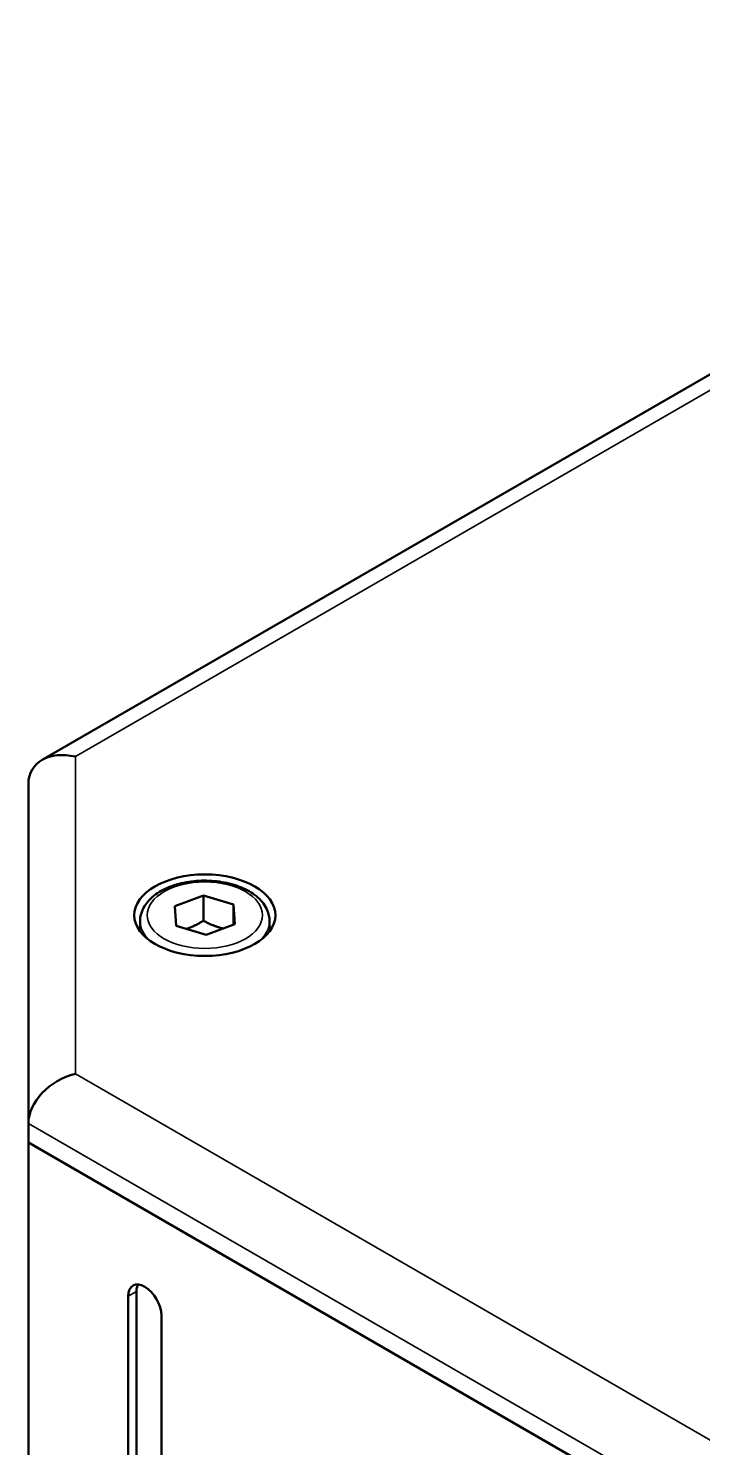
# Model space of a CAD drawing. Header units: inches. Extents: x 9.1 to 24.9, y 4.9 to 17.
# Drawn here: x 9.07 to 12.45, y 9.85 to 16.98 of the extents above; entities that cross this region are included whole.
import ezdxf

# ---------------------------------------------------------------- set-up
doc = ezdxf.new("R2010")
doc.units = ezdxf.units.IN
doc.header["$MEASUREMENT"] = 0
doc.layers.add('Visible (ANSI)', color=7, linetype='Continuous', lineweight=50)
doc.layers.add('Visible Narrow (ANSI)', color=7, linetype='Continuous', lineweight=35)

msp = doc.modelspace()

# ---------------------------------------------------------------- linework, layer by layer
at = {"layer": 'Visible (ANSI)'}
for p, q in [((15.4949, 16.9785), (9.1344, 13.3062)), ((9.0652, 13.1864), (9.0652, 11.4816)), ((9.7999, 12.5724), (9.9437, 12.6252)), ((9.9437, 12.6252), (10.0949, 12.5797)), ((9.9437, 12.4998), (9.9437, 12.6252)), ((9.8072, 12.4741), (9.7999, 12.5724)), ((10.0949, 12.5797), (10.1022, 12.4813)), ((10.0949, 12.4787), (10.0949, 12.5797)), ((9.6262, 12.4979), (9.6262, 12.4451)), ((9.9583, 12.4285), (9.8072, 12.4741)), ((10.1022, 12.4813), (9.9583, 12.4285)), ((10.2758, 12.4979), (10.2758, 12.4451)), ((9.0652, 11.3852), (9.0652, 11.4816)), ((9.0652, 11.3852), (15.4663, 7.6895)), ((9.0652, 8.6849), (9.0652, 11.3852)), ((9.0652, 11.3852), (15.4663, 7.6895)), ((9.608, 8.9019), (9.608, 10.6378)), ((9.5663, 8.8778), (9.5663, 10.6137)), ((9.7333, 10.5172), (9.7333, 8.7814))]:
    msp.add_line(p, q, dxfattribs=at)
for centre, major_axis, ratio, start_param, end_param in [((9.3014, 13.1299), (-0.2182, 0.126), 0.717439, 5.105088, 6.675884), ((9.3014, 11.5381), (-0.2182, -0.126), 0.717439, 4.31969, 5.890486), ((9.6498, 10.5655), (-0.0591, 0.1023), 0.57735, 3.926991, 7.068583), ((9.6916, 10.5896), (-0.0591, 0.1023), 0.57735, 0.361367, 0.785398)]:
    msp.add_ellipse(centre, major_axis=major_axis, ratio=ratio, start_param=start_param, end_param=end_param, dxfattribs=at)
msp.add_ellipse((9.951, 12.5269), major_axis=(0.3543, 0), ratio=0.57735, dxfattribs=at)
msp.add_open_spline([(9.6262, 12.4979), (9.6262, 12.5182), (9.631, 12.5383), (9.6493, 12.5772), (9.6635, 12.5957), (9.7009, 12.6304), (9.725, 12.6462), (9.7804, 12.6724), (9.8117, 12.6827), (9.8778, 12.6965), (9.9124, 12.7002), (9.9817, 12.7007), (10.0163, 12.6976), (10.0825, 12.6848), (10.114, 12.6752), (10.1711, 12.6497), (10.1966, 12.6338), (10.238, 12.5969), (10.2542, 12.5758), (10.2718, 12.5351), (10.2758, 12.5166), (10.2758, 12.4979)], degree=3, knots=[1.08996, 1.08996, 1.08996, 1.08996, 1.355755, 1.355755, 1.645379, 1.645379, 1.973474, 1.973474, 2.312185, 2.312185, 2.648318, 2.648318, 2.982878, 2.982878, 3.318793, 3.318793, 3.657445, 3.657445, 3.987045, 3.987045, 4.231553, 4.231553, 4.231553, 4.231553], dxfattribs=at)
for points, weights in [([(9.9437, 12.4998), (9.8985, 12.4706), (9.8592, 12.4584)], [1, 1.09193047859, 1.07460195935]), ([(10.0442, 12.4601), (9.9971, 12.4696), (9.9437, 12.4998)], [1.06779087633, 1.10454257713, 1])]:
    msp.add_rational_spline(points, weights, degree=2, dxfattribs=at)
at = {"layer": 'Visible Narrow (ANSI)'}
for p, q in [((9.3014, 13.3228), (15.5641, 16.9385)), ((9.3014, 11.731), (9.3014, 13.3228)), ((15.5641, 8.1152), (9.3014, 11.731)), ((9.0652, 11.4816), (15.4663, 7.7859)), ((9.5663, 10.6137), (9.608, 10.6378))]:
    msp.add_line(p, q, dxfattribs=at)
msp.add_ellipse((9.951, 12.5269), major_axis=(0.2894, 0), ratio=0.57735, dxfattribs=at)
for major_axis, start_param, end_param in [((-0.3248, 0), 0, 0.569132), ((0.3248, 0), 5.714053, 6.283185)]:
    msp.add_ellipse((9.951, 12.4979), major_axis=major_axis, ratio=0.57735, start_param=start_param, end_param=end_param, dxfattribs=at)

doc.saveas('drawing.dxf')
